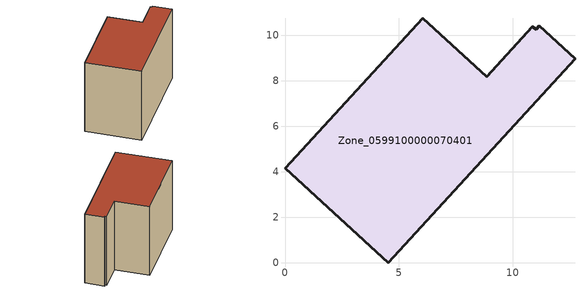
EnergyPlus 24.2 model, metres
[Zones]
Zone_0599100000070401
 floor ground (C_G): 8.85,8.18 10.85,10.37 11.03,10.25 11.15,10.41 12.73,8.96 4.54,0 0,4.16 6.05,10.75 z0
 wall outside (C_F): 0,4.16 4.54,0 12.73,8.96 11.15,10.41 11.03,10.25 10.85,10.37 8.85,8.18 6.05,10.75 0,4.16 z0:8.6
 roof outside (C_R): 10.85,10.37 8.85,8.18 6.05,10.75 0,4.16 4.54,0 12.73,8.96 11.15,10.41 11.03,10.25 z8.6
[BUILDING]
Pand.0599100000070401: North Axis=0; Terrain=City; Loads Convergence Tolerance Value=0.04; Temperature Convergence Tolerance Value=0.4; Solar Distribution=FullExterior; Maximum Number of Warmup Days=25; Minimum Number of Warmup Days=1
[Site:Location]
Rotterdam.The.Hague.AP_ZH_NLD Design_Conditions: Latitude=51.96; Longitude=4.45; Time Zone=1; Elevation=-4.5
[SITE:GROUNDTEMPERATURE:BUILDINGSURFACE]
18, 18, 18, 18, 18, 18, 18, 18, 18, 18, 18, 18
[MATERIAL] Thermal Absorptance=0.9; Solar Absorptance=0.7; Visible Absorptance=0.7
Name | Roughness | Thickness | Conductivity | Density | Specific Heat
G.TC.1975-1991 | MediumSmooth | 0.15 | 0.288461 | 540 | 1210
F.TC.1975-1991 | Rough | 0.3 | 0.230769 | 1920 | 840
R.TC.1975-1991 | MediumRough | 0.2 | 0.153846 | 1500 | 1000
[CONSTRUCTION]
C_G: G.TC.1975-1991
C_F: F.TC.1975-1991
C_R: R.TC.1975-1991
[ZONE]
Zone_0599100000070401: Type=1; Multiplier=1; Ceiling Height=Autocalculate; Volume=Autocalculate; Floor Area=autocalculate; Part of Total Floor Area=Yes
[ZONEINFILTRATION:DESIGNFLOWRATE]
Infil_Zone_0599100000070401: Zone or ZoneList or Space or SpaceList=Zone_0599100000070401; Schedule=AlwaysOn; Design Flow Rate Calculation Method=Flow/Area; Flow Rate per Floor Area=0.003; Constant Term Coefficient=1; Temperature Term Coefficient=0; Velocity Term Coefficient=0; Velocity Squared Term Coefficient=0
[HVACTEMPLATE:ZONE:IDEALLOADSAIRSYSTEM]
Zone_0599100000070401: Maximum Heating Supply Air Temperature=50; Minimum Cooling Supply Air Temperature=13; Maximum Heating Supply Air Humidity Ratio=0.0156; Minimum Cooling Supply Air Humidity Ratio=0.0077; Heating Limit=NoLimit; Cooling Limit=NoLimit; Dehumidification Control Type=ConstantSensibleHeatRatio; Cooling Sensible Heat Ratio=0.7; Dehumidification Setpoint=60; Humidification Control Type=None; Humidification Setpoint=30; Outdoor Air Method=None; Outdoor Air Flow Rate per Person=0.00944; Outdoor Air Flow Rate per Zone Floor Area=0; Outdoor Air Flow Rate per Zone=0; Demand Controlled Ventilation Type=None; Outdoor Air Economizer Type=NoEconomizer; Heat Recovery Type=None; Sensible Heat Recovery Effectiveness=0.7; Latent Heat Recovery Effectiveness=0.65
[ZONECONTROL:THERMOSTAT]
ThermostatControl_Zone_0599100000070401: Zone or ZoneList=Zone_0599100000070401; Control Type Schedule=DualSetpointControlType; Control 1=Thermostat_Zone_0599100000070401; Temperature Difference Between Cutout And Setpoint=0
[THERMOSTATSETPOINT:DUALSETPOINT]
Thermostat_Zone_0599100000070401: Heating Setpoint Temperature Schedule=HeatingSetpoint_Zone_0599100000070401; Cooling Setpoint Temperature Schedule=CoolingSetpoint_Zone_0599100000070401
[SCHEDULE:COMPACT]
HeatingSetpoint_Zone_0599100000070401: Through: 12/31, For: AllDays, Until: 24:00, 21
CoolingSetpoint_Zone_0599100000070401: Through: 12/31, For: AllDays, Until: 24:00, 24
DualSetpointControlType: Through: 12/31, For: AllDays, Until: 24:00, 4
AlwaysOn: Through: 12/31, For: AllDays, Until: 24:00, 1
